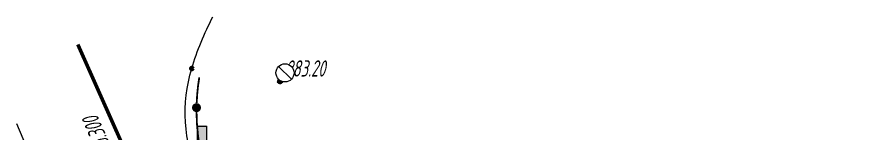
# Model space of a CAD drawing. Header units: metres. Extents: x 1687 to 3282, y 1191 to 1671.
# Drawn here: x 1865.47 to 1911.9, y 1599.04 to 1605.47 of the extents above; entities that cross this region are included whole.
import ezdxf

# ---------------------------------------------------------------- set-up
doc = ezdxf.new("R2010")
doc.units = ezdxf.units.M
doc.set_wipeout_variables(frame=1)
doc.linetypes.add('COMMUN', pattern=[6, 5, -1])
doc.linetypes.add('DASHEDX2', pattern=[1.5, 1, -0.5])
for name, color, linetype, lineweight, transparency in [('51361990', 7, 'Continuous', 18, 0.65), ('82211000', 7, 'Continuous', 18, 0.65), ('Commun', 7, 'Continuous', 18, 0.65), ('GEO_POINTS', 7, 'Continuous', 18, 0.65), ('Otm', 7, 'Continuous', 18, 0.65), ('Sit', 7, 'Continuous', 18, 0.65), ('Text_com', 7, 'Continuous', 18, 0.65), ('Us_znak', 7, 'Continuous', 18, 0.65), ('Us_znak_fon', 7, 'Continuous', 18, 0.65)]:
    doc.layers.add(name, color=color, linetype=linetype, lineweight=lineweight, transparency=transparency)
doc.styles.add('eskd', font='ESKD1.shx', dxfattribs={"width": 1.2, "oblique": 15})
doc.styles.get("Standard").update_dxf_attribs({"font": 'GOST_0.TTF', "oblique": 15})

# ---------------------------------------------------------------- blocks, each defined once
blk = doc.blocks.new('51361990a')
at = {"color": 7, "style": 'eskd', "oblique": 15}
for tag, p in [('Z', (1.727, 1.405)), ('Z1', (1.727, -0.995)), ('Z2', (1.727, -3.395))]:
    blk.add_attdef(tag, p, '', height=2, dxfattribs=at)
at = {"color": 7}
blk.add_wipeout([(1.005, 0.104), (0.967, 0.297), (0.891, 0.479), (0.782, 0.643), (0.642, 0.782), (0.479, 0.891), (0.297, 0.967), (0.103, 1.005), (-0.094, 1.005), (-0.287, 0.967), (-0.469, 0.891), (-0.632, 0.782), (-0.772, 0.643), (-0.881, 0.479), (-0.957, 0.297), (-0.995, 0.104), (-0.995, -0.093), (-0.957, -0.287), (-0.881, -0.469), (-0.772, -0.632), (-0.632, -0.772), (-0.469, -0.881), (-0.287, -0.956), (-0.094, -0.995), (0.103, -0.995), (0.297, -0.956), (0.479, -0.881), (0.642, -0.772), (0.782, -0.632), (0.891, -0.469), (0.967, -0.287), (1.005, -0.093)], dxfattribs=at)
blk.add_line((-0.714, 0.7), (0.714, -0.7))
blk.add_circle((0.005, 0.005), 1)
blk = doc.blocks.new('*U74')
at = {"layer": '82211000', "linetype": 'Continuous', "ltscale": 0.5}
for points in [[(5192286.872, 4969204.778, 1), (5192286.88, 4969205.277, 1)], [(5192287.16, 4969202.299, 1), (5192287.059, 4969202.788, 1)], [(5192288.234, 4969199.775, 1), (5192288.037, 4969200.234, 1)]]:
    blk.add_hatch(color=256, dxfattribs=at).paths.add_polyline_path(points, flags=0)
at = {"layer": '82211000', "ltscale": 0.5, "const_width": 0.1}
blk.add_lwpolyline([(5192286.883, 4969205.277, -0.031378), (5192287.027, 4969206.7, -0.031378)], format="xyb", dxfattribs=at)
at = {"layer": '82211000', "linetype": 'Continuous', "ltscale": 0.5, "const_width": 0.1}
blk.add_lwpolyline([(5192287.062, 4969202.789, -0.043884), (5192286.875, 4969204.778, -0.043884)], format="xyb", dxfattribs=at)
at = {"layer": '82211000', "linetype": 'Continuous', "ltscale": 0.5}
blk.add_lwpolyline([(5192288.037, 4969200.234, 0.1, 0.1, 0), (5192287.174, 4969202.25, 0.1, 0.1, -0.001096), (5192287.163, 4969202.299, 0, 0, 0)], format="xyseb", dxfattribs=at)
at = {"layer": '82211000', "linetype": 'Continuous', "ltscale": 0.5, "flags": 128}
blk.add_lwpolyline([(5192288.628, 4969198.856, 0.1, 0.1, 0), (5192288.234, 4969199.775, 0, 0, 0)], format="xyseb", dxfattribs=at)
blk = doc.blocks.new('ZNAK')
at = {"layer": 'Us_znak_fon', "true_color": 0xffffff}
blk.add_hatch(color=7, dxfattribs=at).paths.add_polyline_path([(0.3, 1.8), (-0.3, 1.8), (-0.3, 0.85), (-0.05, 0.85), (-0.05, -0.05), (0.25, -0.05), (0.25, 0.05), (0.05, 0.05), (0.05, 0.85), (0.3, 0.85)])
at = {"layer": 'Us_znak', "color": 0, "linetype": 'Continuous', "lineweight": -2, "ltscale": 10}
blk.add_lwpolyline([(-0.25, 1.75), (0.25, 1.75), (0.25, 0.9), (-0.25, 0.9)], close=True, dxfattribs=at)
at = {"layer": 'Us_znak', "linetype": 'DASHEDX2', "ltscale": 10}
blk.add_lwpolyline([(0, 0.9), (0, 0), (0.25, 0)], dxfattribs=at)

msp = doc.modelspace()

# ---------------------------------------------------------------- linework, layer by layer
at = {"layer": 'Commun', "color": 32, "linetype": 'COMMUN', "ltscale": 0.7, "const_width": 0.2, "elevation": 285.308, "flags": 128}
msp.add_lwpolyline([(1885.804, 1565.606), (1881.508, 1575.617), (1868.853, 1603.939)], dxfattribs=at)
at = {"layer": 'GEO_POINTS', "lineweight": 60}
for centre in [(1875.17, 1602.615, 284.176), (1880.064, 1601.905, 283.196)]:
    msp.add_circle(centre, 0.06, dxfattribs=at)
at = {"layer": 'Sit', "elevation": 287.207, "flags": 128}
msp.add_lwpolyline([(1911.898, 1517.107), (1904.19, 1533.553), (1898.466, 1545.867), (1892.401, 1559.11), (1885.883, 1573.711), (1876.722, 1594.02), (1875.529, 1596.732, -0.178713), (1875.17, 1602.615, -0.0486), (1876.343, 1605.47, -0.50364)], format="xyb", dxfattribs=at)
at = {"layer": 'Sit', "elevation": 284.412, "flags": 128}
msp.add_lwpolyline([(1866.225, 1597.766), (1865.467, 1599.556)], dxfattribs=at)

# ---------------------------------------------------------------- block references
at = {"layer": '82211000', "color": 7}
msp.add_blockref('*U74', (-5190411.441, -4967604.578), dxfattribs=at)
at = {"layer": 'Sit', "color": 7, "linetype": 'Continuous'}
msp.add_blockref('ZNAK', (1875.733, 1597.673, 284.475), dxfattribs=at)

# ---------------------------------------------------------------- texts
at = {"layer": 'Otm', "oblique": 13, "width": 0.8}
msp.add_text('283.20', height=0.9, dxfattribs=at).set_placement((1880.364, 1602.165, 283.196))
at = {"layer": 'Text_com', "oblique": 13, "width": 0.8}
msp.add_text('кер.300', height=0.9, rotation=113.8563, dxfattribs=at).set_placement((1870.958, 1597.751, 568.007))

# ---------------------------------------------------------------- next in the draw order: block references
at = {"layer": '51361990', "color": 7, "xscale": 0.5, "yscale": 0.5, "zscale": 0.5}
msp.add_blockref('51361990a', (1880.337, 1602.37), dxfattribs=at)

doc.saveas('drawing.dxf')
